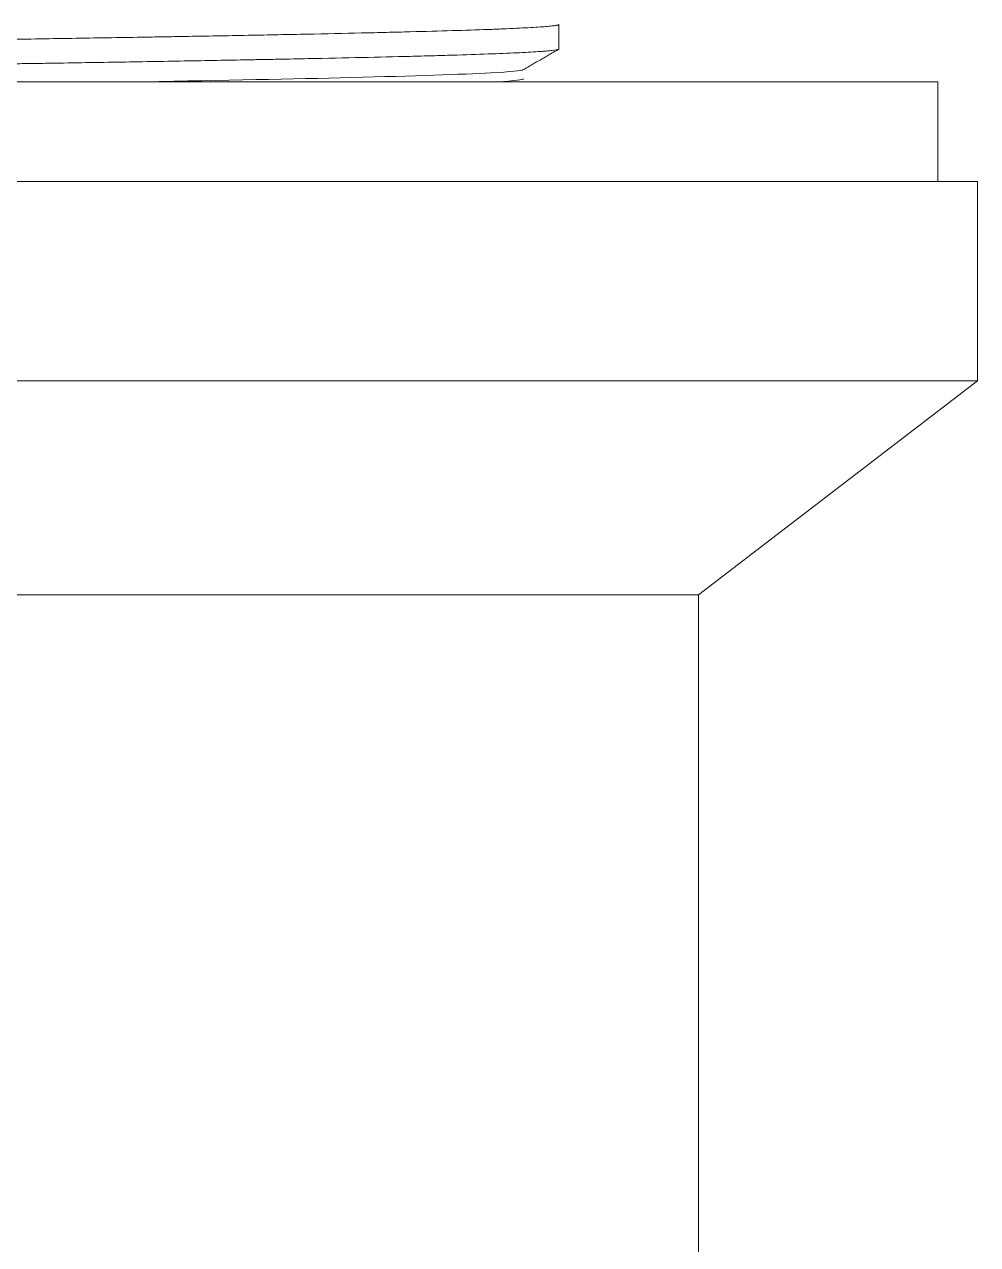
# Model space of a CAD drawing. Header units: millimetres. Extents: x 15183 to 15777, y -3358 to -2518.
# Drawn here: x 15682.53 to 15701.66, y -3077.93 to -3053.44 of the extents above; entities that cross this region are included whole.
import ezdxf

# ---------------------------------------------------------------- set-up
doc = ezdxf.new("R2010")
doc.units = ezdxf.units.MM

msp = doc.modelspace()

# ---------------------------------------------------------------- linework, layer by layer
at = {"linetype": 'Continuous', "lineweight": 18}
for p, q in [((15693.26, -3053.93, 0), (15693.26, -3053.438, 0)), ((15700.86, -3054.59, 0), (15677.291, -3054.59, 0)), ((15700.86, -3056.59, 0), (15700.86, -3054.59, 0)), ((15670.851, -3056.59, 0), (15701.66, -3056.59, 0)), ((15701.66, -3060.59, 0), (15701.66, -3056.59, 0)), ((15670.851, -3060.59, 0), (15701.66, -3060.59, 0)), ((15696.06, -3064.89, 0), (15701.66, -3060.59, 0)), ((15672.351, -3064.89, 0), (15696.06, -3064.89, 0)), ((15696.06, -3078.89, 0), (15696.06, -3064.89, 0))]:
    msp.add_line(p, q, dxfattribs=at)
for points, knots in [([(15693.26, -3053.438, 0), (15693.26, -3053.441, 0), (15693.257, -3053.443, 0), (15693.249, -3053.447, 0), (15693.246, -3053.448, 0), (15693.24, -3053.45, 0), (15693.229, -3053.453, 0), (15693.197, -3053.46, 0), (15693.154, -3053.466, 0), (15693.051, -3053.477, 0), (15692.957, -3053.485, 0), (15692.72, -3053.5, 0), (15692.577, -3053.508, 0), (15692.325, -3053.52, 0), (15692.234, -3053.524, 0), (15692.041, -3053.532, 0), (15691.938, -3053.536, 0), (15691.614, -3053.548, 0), (15691.376, -3053.556, 0), (15690.856, -3053.571, 0), (15690.575, -3053.579, 0), (15690.121, -3053.59, 0), (15689.964, -3053.594, 0), (15689.72, -3053.6, 0), (15689.596, -3053.603, 0), (15689.469, -3053.606, 0), (15689.384, -3053.608, 0), (15689.341, -3053.609, 0), (15688.951, -3053.618, 0), (15688.588, -3053.626, 0), (15687.829, -3053.641, 0), (15687.434, -3053.649, 0), (15686.611, -3053.665, 0), (15686.184, -3053.672, 0), (15685.629, -3053.682, 0), (15685.518, -3053.684, 0), (15685.292, -3053.688, 0), (15685.177, -3053.69, 0), (15684.834, -3053.696, 0), (15684.602, -3053.699, 0), (15683.901, -3053.711, 0), (15682.949, -3053.727, 0), (15681.962, -3053.743, 0), (15681.209, -3053.754, 0), (15680.956, -3053.758, 0), (15680.573, -3053.764, 0), (15680.444, -3053.766, 0), (15680.251, -3053.769, 0), (15680.187, -3053.77, 0), (15680.057, -3053.772, 0), (15679.993, -3053.773, 0), (15679.411, -3053.781, 0), (15678.894, -3053.789, 0), (15677.858, -3053.805, 0), (15677.339, -3053.813, 0), (15676.301, -3053.829, 0), (15675.781, -3053.837, 0), (15675.261, -3053.844, 0)], [0, 0, 0, 0, 0.019722, 0.019722, 0.02693, 0.02693, 0.034138, 0.048553, 0.077385, 0.077385, 0.135049, 0.135049, 0.192712, 0.192712, 0.221544, 0.221544, 0.250375, 0.250375, 0.308039, 0.308039, 0.365702, 0.365702, 0.394534, 0.394534, 0.40895, 0.416158, 0.416158, 0.423366, 0.423366, 0.481029, 0.481029, 0.538693, 0.538693, 0.596356, 0.596356, 0.610772, 0.610772, 0.625188, 0.625188, 0.654019, 0.654019, 0.711683, 0.769346, 0.769346, 0.798178, 0.798178, 0.812594, 0.812594, 0.819802, 0.819802, 0.82701, 0.82701, 0.884673, 0.884673, 0.942337, 0.942337, 1, 1, 1, 1]), ([(15677.051, -3054.309, 0), (15677.107, -3054.308, 0), (15677.164, -3054.308, 0), (15677.286, -3054.306, 0), (15677.352, -3054.305, 0), (15677.483, -3054.303, 0), (15677.811, -3054.298, 0), (15678.136, -3054.293, 0), (15678.915, -3054.282, 0), (15679.43, -3054.274, 0), (15680.451, -3054.258, 0), (15680.958, -3054.25, 0), (15681.712, -3054.238, 0), (15681.962, -3054.234, 0), (15682.335, -3054.228, 0), (15682.46, -3054.226, 0), (15682.708, -3054.223, 0), (15682.831, -3054.221, 0), (15683.443, -3054.211, 0), (15683.92, -3054.203, 0), (15684.85, -3054.188, 0), (15685.302, -3054.18, 0), (15686.183, -3054.164, 0), (15686.611, -3054.156, 0), (15687.079, -3054.147, 0), (15687.131, -3054.146, 0), (15687.234, -3054.144, 0), (15687.285, -3054.143, 0), (15687.438, -3054.141, 0), (15687.741, -3054.135, 0), (15688.033, -3054.129, 0), (15688.602, -3054.117, 0), (15688.962, -3054.11, 0), (15689.646, -3054.094, 0), (15689.969, -3054.087, 0), (15690.424, -3054.075, 0), (15690.572, -3054.071, 0), (15690.785, -3054.065, 0), (15690.855, -3054.063, 0), (15690.992, -3054.059, 0), (15691.058, -3054.057, 0), (15691.385, -3054.047, 0), (15691.623, -3054.039, 0), (15692.051, -3054.024, 0), (15692.242, -3054.016, 0), (15692.577, -3054.001, 0), (15692.721, -3053.993, 0), (15692.856, -3053.984, 0), (15692.87, -3053.983, 0), (15692.898, -3053.981, 0), (15692.94, -3053.978, 0), (15693.028, -3053.971, 0), (15693.088, -3053.965, 0), (15693.191, -3053.953, 0), (15693.234, -3053.945, 0), (15693.257, -3053.935, 0), (15693.261, -3053.932, 0), (15693.26, -3053.93, 0)], [0, 0, 0, 0, 0.006661, 0.006661, 0.01437, 0.01437, 0.02208, 0.052917, 0.052917, 0.114592, 0.114592, 0.176268, 0.176268, 0.207105, 0.207105, 0.222524, 0.222524, 0.237943, 0.237943, 0.299618, 0.299618, 0.361293, 0.361293, 0.422968, 0.422968, 0.430678, 0.430678, 0.438387, 0.438387, 0.453806, 0.484643, 0.484643, 0.546319, 0.546319, 0.607994, 0.607994, 0.638831, 0.638831, 0.65425, 0.65425, 0.669669, 0.669669, 0.731344, 0.731344, 0.793019, 0.793019, 0.854694, 0.854694, 0.862404, 0.862404, 0.870113, 0.885532, 0.91637, 0.91637, 0.978045, 0.978045, 1, 1, 1, 1]), ([(15684.946, -3054.59, 0), (15686.522, -3054.561, 0), (15689.478, -3054.502, 0), (15691.969, -3054.42, 0), (15692.508, -3054.368, 0), (15692.544, -3054.346, 0)], [0, 0, 0, 0, 0.35172, 0.736763, 1, 1, 1, 1])]:
    msp.add_open_spline(points, degree=3, knots=knots, dxfattribs=at)
for points, degree in [([(15692.544, -3054.347, 0), (15692.902, -3054.14, 0), (15693.26, -3053.933, 0)], 2), ([(15692.026, -3054.59, 0), (15692.373, -3054.569, 0), (15692.55, -3054.548, 0), (15692.55, -3054.527, 0)], 3)]:
    msp.add_open_spline(points, degree=degree, dxfattribs=at)

doc.saveas('drawing.dxf')
